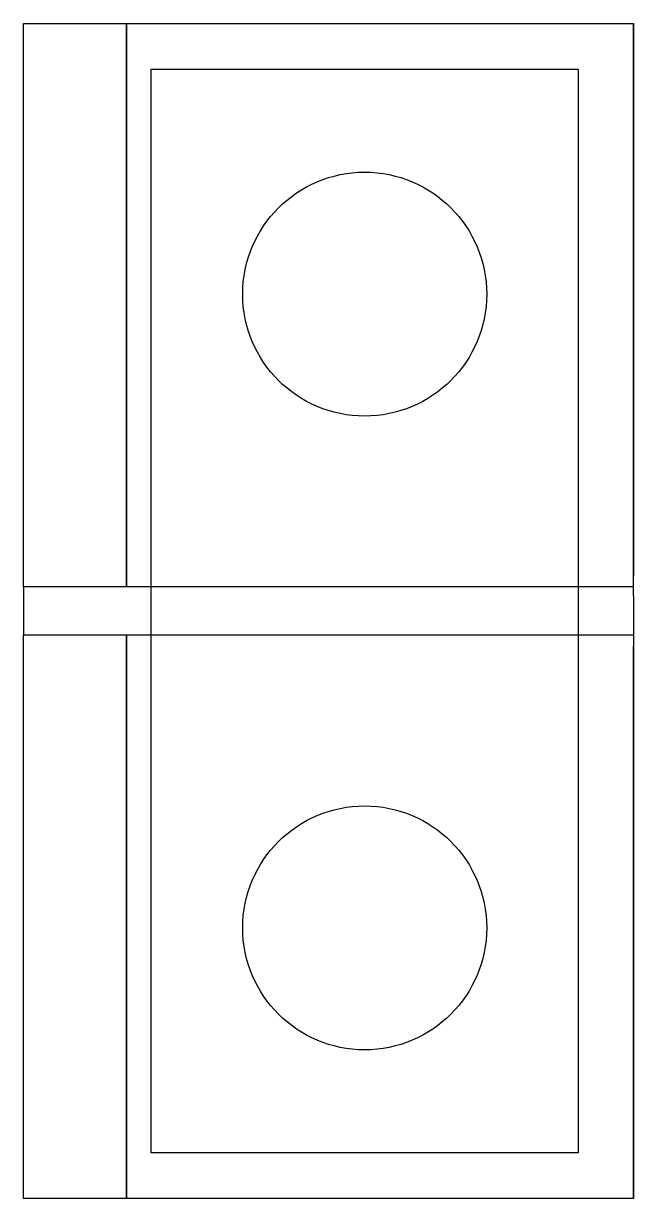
# Model space of a CAD drawing. Header units: millimetres. Extents: x 0 to 43, y 0 to 82.8.
import ezdxf

# ---------------------------------------------------------------- set-up
doc = ezdxf.new("R2010")
doc.units = ezdxf.units.MM
doc.layers.add('CONTROL', color=150, linetype='Continuous')

# ---------------------------------------------------------------- blocks, each defined once
blk = doc.blocks.new('TMN300')
at = {"layer": 'CONTROL', "ltscale": 100}
for p, q in [((-17.869, -39.705), (-17.869, 0)), ((-17.869, 0), (17.869, 0)), ((17.869, -40.344), (17.869, 0)), ((17.869, 0), (17.869, -38.943)), ((-25.131, -39.705), (-25.131, -43.133)), ((17.869, -39.705), (-25.131, -39.705)), ((17.869, -40.344), (17.869, -82.838)), ((17.869, -43.133), (-25.131, -43.133)), ((-17.869, -43.133), (-17.869, -82.838)), ((-17.869, -82.838), (-17.869, -43.133)), ((17.869, -82.838), (17.869, -43.894)), ((17.869, -82.838), (-17.869, -82.838))]:
    blk.add_line(p, q, dxfattribs=at)
for points in [[(-25.131, -39.705), (-25.131, 0), (-17.869, 0), (-17.869, -39.705)], [(-17.869, -43.133), (-17.869, -82.838), (-25.131, -82.838), (-25.131, -43.133)]]:
    blk.add_lwpolyline(points, dxfattribs=at)
at = {"layer": 'CONTROL', "color": 30, "ltscale": 100}
blk.add_lwpolyline([(-16.131, -3.225), (13.969, -3.225), (13.969, -79.613), (-16.131, -79.613)], close=True, dxfattribs=at)
at = {"layer": 'CONTROL', "ltscale": 100}
for centre in [(-1.081, -19.081), (-1.081, -63.757)]:
    blk.add_circle(centre, 8.6, dxfattribs=at)

msp = doc.modelspace()

# ---------------------------------------------------------------- block references
msp.add_blockref('TMN300', (25.131, 82.838))

doc.saveas('drawing.dxf')
